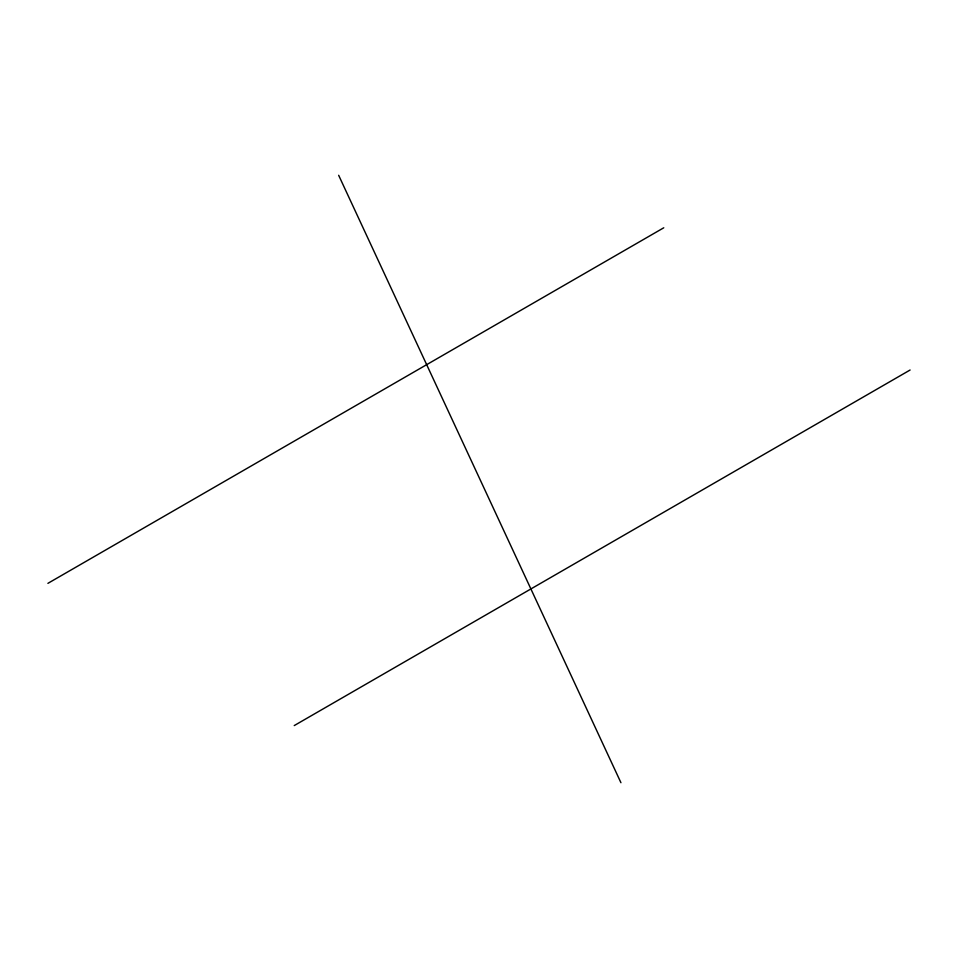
<?xml version="1.0" encoding="UTF-8"?>
<svg xmlns="http://www.w3.org/2000/svg" width="958" height="958" viewBox="0 0 958 958"><rect width="100%" height="100%" fill="white"/><g stroke="black" fill="none" stroke-linecap="round" stroke-linejoin="round"><path stroke-width="1.44" d="M47.9 583.35L663.762 227.788M294.238 725.577L910.1 370.016M338.665 175.29L620.94 782.71"/></g></svg>
